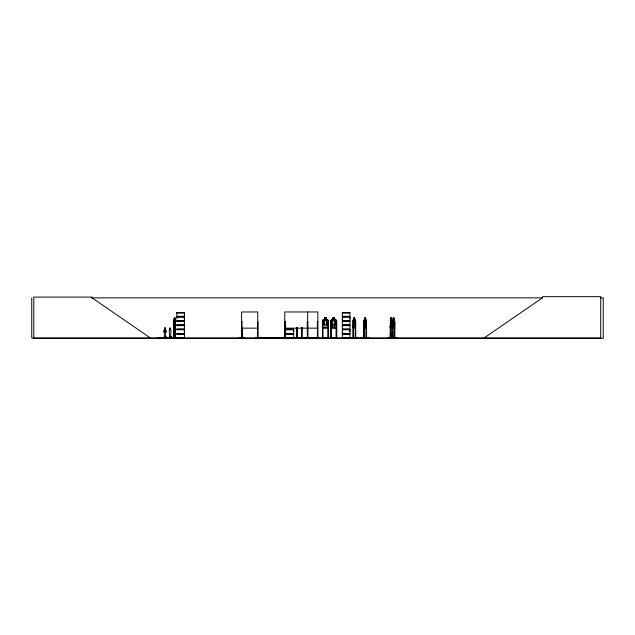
<?xml version="1.0" encoding="UTF-8"?>
<svg xmlns="http://www.w3.org/2000/svg" width="635" height="635" viewBox="0 0 635 635"><rect width="100%" height="100%" fill="white"/><g stroke="black" fill="none" stroke-linecap="round" stroke-linejoin="round"><path stroke-width="0.95" d="M184.396 331.629L184.396 329.763M184.396 318.897L184.396 317.04M293.672 331.629L293.672 329.763L286.107 329.763M342.36 333.486L342.36 331.629M342.36 320.754L342.36 318.897M349.917 331.629L349.917 329.763L342.352 329.763L342.352 333.486L349.925 333.486L349.925 329.763M349.917 318.897L349.917 317.04L342.352 317.04L342.352 320.754L349.925 320.754L349.925 317.04M165.219 328.001L165.465 330.049A1.349 1.008 -90 0 1 165.735 332.168L165.465 337.368L164.465 337.368L164.259 332.168A1.349 1.008 -90 0 1 164.465 330.049L164.767 328.001M165.021 336.796L165.727 336.479L165.727 337.661L165.664 336.479M170.569 328.255L170.64 330.049A1.349 1.008 -90 0 1 170.847 332.168L170.64 337.368L169.632 337.368L169.426 332.168A1.349 1.008 -90 0 1 169.632 330.049L169.942 328.001M170.712 336.558L170.148 336.756L170.902 336.479L170.902 337.661L170.831 336.479M170.505 336.59L170.593 336.598M175.339 327.906L175.562 325.93M391.898 327.906L392.128 325.93M394.319 327.906L394.549 320.58L393.875 319.881L393.938 317.889L393.208 317.889L392.89 324.326L393.224 325.922L393.851 325.922L393.875 317.889M176.808 325.096L184.412 325.247M342.281 325.176L349.933 325.287M342.305 337.947L342.352 334.232L349.925 334.232L349.925 337.82L342.289 337.86M170.513 337.971L170.68 337.098M170.609 337.677L178.443 337.971M387.374 337.677L397.581 337.677M355.179 327.906L355.497 325.922L355.243 327.906L353.25 327.906M366.03 327.843L366.387 325.93M366.046 327.906L366.363 325.922M350.329 337.677L358.402 337.677M355.735 337.971L355.687 321.802L355.267 321.802L355.243 337.979M361.188 337.931L369.284 337.939L361.212 337.979M361.196 337.677L369.268 337.677M175.284 324.326L174.958 325.922L174.355 325.922L174.331 317.889M239.022 337.669L244.261 337.653M165.076 336.598L165.616 336.629M170.783 336.733L170.204 336.574M165.505 336.828L165.092 336.788M173.617 337.979L173.895 319.881M390.398 319.881L390.168 337.979M392.581 337.979L392.533 320.588L393.263 319.881M394.383 327.906L392.74 327.906L392.811 319.881M164.481 328.414L164.894 327.938M169.648 328.414L170.061 327.938M328.335 325.922L327.676 327.843L323.096 327.843M328.406 325.93L327.724 327.906L323.048 327.906L322.429 325.93L322.501 320.619L323.064 319.881L324.421 319.881L324.421 317.889L326.414 317.889L326.35 319.945L327.342 320.611L327.342 324.326L326.35 325.922L324.493 325.922L323.493 324.326L323.493 320.611L324.493 319.945L324.493 317.952L326.35 317.952M336.653 325.93L335.971 327.906L331.295 327.906L330.684 325.93M288.274 337.931L291.251 337.939M353.314 327.906L353.314 319.881M353.084 320.619L353.33 319.945L355.219 319.945M364.18 319.881L363.903 337.979M295.378 337.931L303.514 337.677L301.022 337.939M353.846 319.945L353.433 324.326L353.846 325.922L354.616 325.922L355.028 324.326L354.616 317.952M157.726 337.876L162.322 337.804M158.933 337.661L158.671 337.661M158.559 337.971L158.933 337.876M162.52 337.971L167.489 337.804M164.854 337.804L164.862 337.098L164.005 337.098L163.838 337.661M164.743 337.098L164.846 337.979M165.838 337.963L166.132 337.098M166.156 337.979L166.251 337.098L165.394 337.098M169.807 337.963L169.918 337.098M171.045 337.971L171.426 337.098L170.561 337.098L170.561 337.661M330.748 320.619L331.351 319.945L335.931 319.945L336.59 320.611L336.59 325.922L335.923 327.843L331.351 327.843L330.748 325.922M484.14 337.979L542.433 297.863L542.433 296.68L600.718 296.68L600.718 337.979L31.75 337.979L31.75 297.863M332.74 319.945L331.748 320.611L331.748 324.326L332.74 325.922L334.597 325.922L335.597 324.326L335.597 320.611L334.597 319.945M282.607 337.939L293.688 337.82L293.68 334.232L286.107 334.232M286.869 337.939L282.646 337.653L293.672 337.717M157.631 337.979L184.412 337.828L184.396 334.232M163.925 337.963L164.1 337.876M165.029 336.78L165.56 336.86M91.345 297.863L542.734 297.863M600.273 297.863L603.25 297.863L603.25 338.32L33.798 338.32L33.798 297.101L92.091 297.101L92.091 297.863L150.376 337.979M176.824 312.555L184.412 312.555M342.344 312.555L349.933 312.555M176.84 312.928L184.396 312.928M342.36 312.928L349.917 312.928M184.404 316.293L176.832 316.293L176.832 312.706L184.412 312.698L184.396 316.293M342.352 316.293L349.925 316.293L349.925 312.706L342.344 312.706L342.36 316.293M176.776 316.548L184.452 316.548M342.297 316.548L349.98 316.548M176.776 316.778L184.452 316.778M342.297 316.778L349.98 316.778M354.703 317.889L353.822 317.889L353.822 319.881M391.525 317.889L390.787 317.889L390.477 320.611L390.374 337.979M174.292 317.952L174.958 317.952M332.74 317.952L334.597 317.952L334.597 327.906M353.846 317.952L354.671 317.952M364.712 317.952L365.538 317.952M390.811 317.952L391.501 317.952M393.224 317.952L393.914 317.952M174.847 318.286L174.847 318.953M390.922 318.286L391.327 318.286L390.922 318.953M393.343 318.286L393.74 318.286L393.343 318.953M173.831 319.881L174.331 319.881M174.919 319.881L175.395 319.881M326.414 319.881L327.7 319.881L328.406 320.58L328.485 337.939M332.74 319.881L331.319 319.881L330.684 320.588L330.708 337.979L330.644 337.391L331.319 337.391M334.597 319.881L335.955 319.881L336.653 320.58L336.812 337.939M353.258 319.881L353.878 319.881M354.64 319.881L355.521 320.58L355.433 337.979L355.409 337.391M364.744 319.881L363.863 320.588L364.117 327.906L366.109 327.906M365.506 319.881L366.387 320.58L366.038 319.881M390.334 319.881L390.85 319.881M391.462 319.881L392.168 320.611L392.168 337.979L392.263 337.391M173.839 319.945L175.387 319.945M323.096 319.945L327.676 319.945L328.335 320.611M364.133 319.945L366.085 319.945M390.342 319.945L391.946 319.945M392.755 319.945L394.367 319.945M173.625 320.588L173.823 327.906L175.403 327.906M175.562 320.58L175.538 337.979M352.997 320.588L352.997 337.971L353.512 337.391M355.465 320.58L355.171 319.881M394.549 320.58L394.581 337.979M332.74 320.611L334.597 320.611M176.832 320.754L184.404 320.754M176.776 321.016L184.452 321.016M342.297 321.016L349.98 321.016M176.776 321.247L184.452 321.247M342.297 321.247L349.98 321.247M176.832 321.508L184.404 321.508M342.352 321.508L349.925 321.508L349.925 325.088L342.344 325.088L342.36 321.508M241.602 321.802L242.062 321.802M284.774 321.802L285.313 321.802L285.353 337.979M317.96 321.802L317.381 321.802L317.429 337.979M322.397 321.802L322.945 321.802L323.009 337.979M328.335 321.802L327.787 321.802L327.787 337.979M330.708 321.802L331.256 321.802L331.319 337.979M336.653 321.802L336.098 321.802L336.034 337.979M353.044 321.802L353.457 321.802M363.911 321.802L364.133 337.979L364.157 337.391M392.581 321.802L392.787 337.979M332.74 324.326L334.597 324.326M184.396 324.993L176.84 324.993L184.412 325.096M342.36 324.993L349.917 324.993M176.824 325.414L184.412 325.422L184.396 329.017M176.84 325.652L184.396 325.652M342.36 325.652L349.917 325.652M363.863 325.93L364.173 327.906M173.839 327.843L175.387 327.843M355.219 327.843L353.266 327.843L353.084 325.922M364.133 327.843L366.085 327.843M390.342 327.843L391.946 327.843M392.755 327.843L394.367 327.843M391.962 327.906L390.327 327.906L390.144 325.922L390.39 327.906M241.602 328.152L257.786 328.152M284.774 328.152L317.857 328.152M169.632 328.589L169.688 330.049M176.832 329.017L184.404 329.017M286.107 329.017L293.68 329.017M342.352 329.017L349.925 329.017L349.925 325.438L342.344 325.438L342.36 329.017M176.776 329.279L184.452 329.279M286.06 329.279L293.735 329.279M342.297 329.279L349.98 329.279M176.776 329.509L184.452 329.509M286.06 329.509L293.735 329.509M342.297 329.509L349.98 329.509M176.832 329.763L184.404 329.763L184.396 333.486M164.465 330.049L164.521 330.049A1.349 1.008 -90 0 0 164.314 332.168L164.259 332.168M165.465 330.049L165.521 330.049A1.349 1.008 -90 0 1 165.671 332.168L165.735 332.168M176.832 333.486L184.404 333.486M286.107 333.486L293.68 333.486L293.68 329.763M176.776 333.74L184.452 333.74M286.06 333.74L293.735 333.74M342.297 333.74L349.98 333.74M176.776 333.97L184.452 333.97M286.06 333.97L293.735 333.97M342.297 333.97L349.98 333.97M176.832 334.232L184.404 334.232M173.839 337.391L173.379 337.979M175.117 337.391L175.593 337.391M241.554 337.391L242.11 337.391M257.445 337.479L319.262 337.479L319.262 337.979M323.009 337.391L322.334 337.391L322.334 337.979M328.398 337.391L327.724 337.391L327.724 337.979M336.034 337.391L336.709 337.391M355.219 337.391L355.735 337.391M364.379 337.391L363.863 337.971M366.601 337.391L366.109 337.979L366.133 321.802L366.554 321.802L366.554 337.979M390.12 337.391L390.596 337.391M391.946 337.391L392.414 337.391M392.541 337.391L393.105 337.979L392.97 327.509M394.359 337.391L394.827 337.391M160.742 337.55L161.647 337.55M165.918 337.55L166.814 337.55M255.31 337.677L260.548 337.677M275.876 337.645L273.383 337.979M305.649 337.645L309.943 337.899M316.492 337.653L319.5 337.677M323.009 337.558L327.724 337.558M331.319 337.558L336.042 337.558M184.396 337.717L169.291 337.661L169.291 337.098M303.514 337.677L300.95 337.979M342.36 337.717L349.917 337.717M165.092 327.938L165.505 328.414M391.866 337.931L392.366 321.802L392.382 337.979M394.311 319.881L394.526 320.611M175.331 319.881L175.601 320.611M390.477 324.326L390.811 325.922L391.438 325.922L391.462 317.889M392.557 325.922L392.803 327.906M173.649 325.922L173.887 327.906M394.795 337.979L394.787 321.802L394.383 337.979M394.51 337.391L394.533 337.979M393.263 317.889L393.287 319.945M392.716 337.391L392.684 337.979M390.874 317.952L390.874 319.945M390.549 326.557L390.573 337.979M390.303 337.391L390.271 337.979M366.411 337.391L366.411 337.979M366.331 320.58L366.3 337.979M364.323 327.509L364.355 337.979M354.64 317.889L354.671 319.945M353.878 317.889L353.909 319.945M353.457 327.509L353.489 337.979M353.314 337.391L353.314 337.979L353.266 321.802M336.59 337.391L336.582 337.979M336.161 337.391L336.161 337.979M334.669 319.881L334.669 317.889L332.676 317.889L332.74 327.906M331.192 337.391L331.192 337.979M328.279 337.391L328.279 337.979M322.429 320.588L322.461 337.979M318.016 337.391L318.079 337.979M317.937 337.979L317.857 311.968L284.774 311.968L284.726 337.979L284.877 337.391M317.786 337.391L317.77 337.979M317.484 321.802L317.484 337.979M307.856 337.979L307.808 321.802L307.269 321.802L307.372 337.979M307.784 337.391L307.705 337.979M307.658 311.968L307.594 337.979M307.419 321.802L307.507 337.979M307.221 337.391L307.221 337.979M307.118 337.479L307.118 337.979M302.26 337.391L302.26 337.979M302.197 327.509L302.109 337.979M302.03 337.391L302.038 337.979M301.776 337.391L301.784 337.979M301.704 327.509L301.641 337.979M301.554 337.391L301.554 337.979M297.355 337.391L297.355 337.979M297.299 327.509L297.267 337.979M297.212 327.509L297.124 337.979M296.878 337.391L296.87 337.979M296.799 327.509L296.743 337.979M296.656 337.391L296.656 337.979M290.37 337.391L290.465 337.979M290.219 337.391L290.235 337.979M290.005 337.391L290.02 337.979M285.29 337.391L285.21 337.979M285.163 321.802L285.123 337.979M284.917 321.802L284.988 337.979M283.948 337.479L283.948 337.979M279.813 337.979L277.289 337.979M278.797 337.479L278.813 337.979M277.781 337.479L277.805 337.979M258.628 337.558L258.628 338.066L257.445 338.066L257.508 321.802L257.969 321.802L257.961 337.979M258.572 337.479L258.572 337.979M257.818 337.391L257.818 337.979M257.659 337.979L257.786 311.968L241.602 311.968L241.61 337.979M257.548 337.479L257.548 337.979M242.062 327.644L242.094 337.979M241.879 321.802L241.911 337.979M241.752 337.391L241.752 337.979M184.396 320.754L184.404 317.04L176.832 317.04L176.84 318.897M184.396 321.508L184.404 325.088M175.443 337.391L175.411 337.979M175.339 337.979L174.919 317.889M175.165 325.604L175.141 337.979M174.982 319.881L174.982 317.889L174.268 317.889L174.292 319.945M173.815 337.979L173.792 321.802L173.395 337.979M173.665 337.391L173.696 337.979M171.307 337.098L171.307 337.661M170.442 336.479L170.37 337.661M170.029 337.661L170.029 337.098L169.172 337.098L169.172 337.804M165.505 337.098L165.505 337.804M165.203 336.479L165.243 337.804M365.887 324.326L365.482 325.922L364.712 325.922L364.299 320.611L364.744 317.889L365.57 317.889L365.887 324.326M326.017 318.286L324.818 318.286L324.818 318.953L326.017 318.953L326.017 318.286M334.264 318.286L333.073 318.286L333.073 318.953L334.264 318.953L334.264 318.286M354.473 318.286L353.981 318.953L354.473 318.286M365.339 318.286L364.847 318.953L365.339 318.286M174.958 320.611L174.355 320.611L174.355 324.326L174.958 324.326L174.958 320.611M326.35 320.611L324.493 320.611L324.493 324.326L326.35 324.326L326.35 320.611M354.616 320.611L353.846 320.611L353.846 324.326L354.616 324.326L354.616 320.611M365.482 320.611L364.712 320.611L364.712 324.326L365.482 324.326L365.482 320.611M391.438 320.611L390.811 320.611L390.811 324.326L391.438 324.326L391.438 320.611M393.851 320.611L393.224 320.611L393.224 324.326L393.851 324.326L393.851 320.611M289.87 337.979L289.854 337.391L289.774 337.979"/></g></svg>
